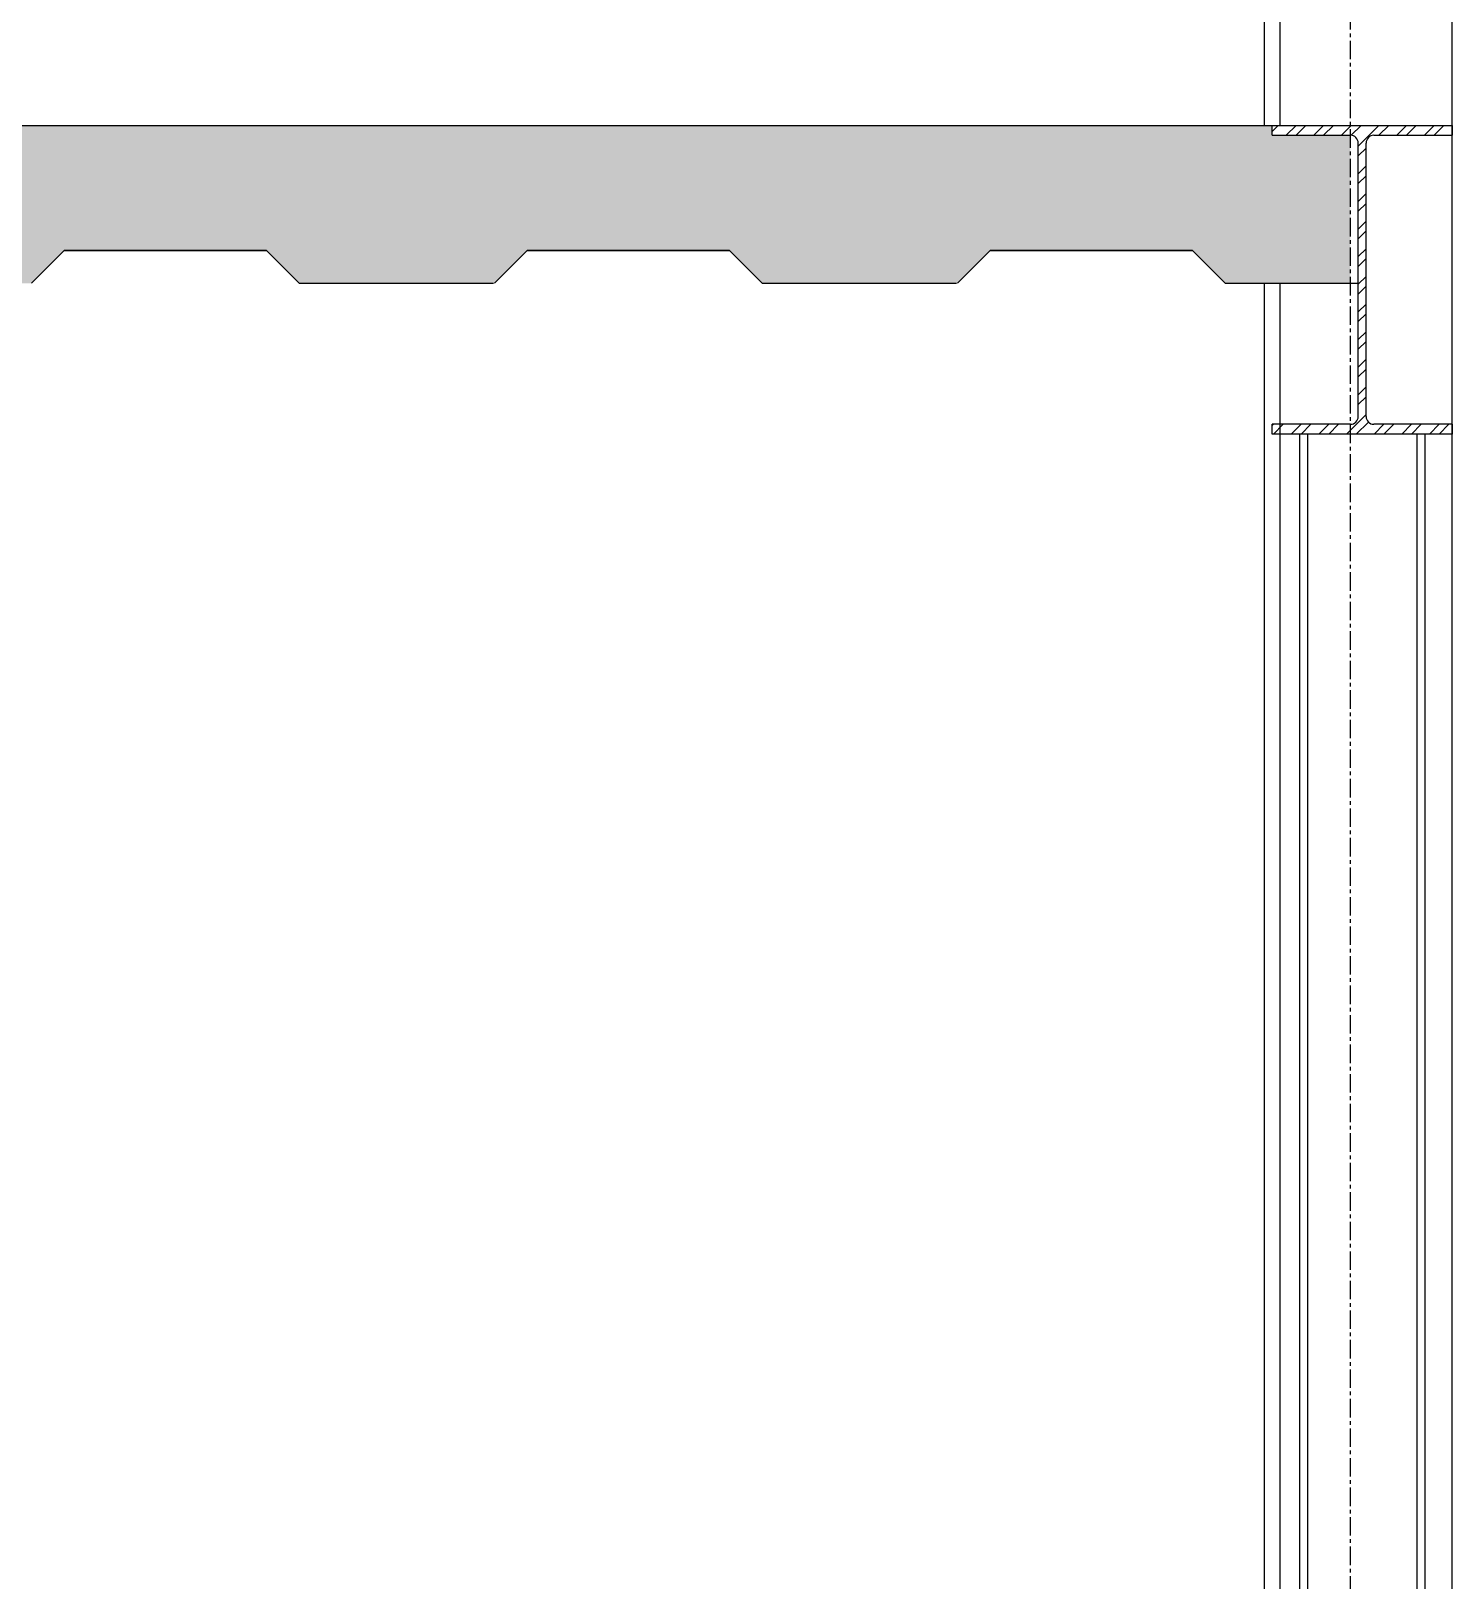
# Model space of a CAD drawing. Header units: millimetres. Extents: x -83614 to 248318, y 36678 to 90681.
# Drawn here: x 231752 to 232907, y 59524 to 60783 of the extents above; entities that cross this region are included whole.
import ezdxf

# ---------------------------------------------------------------- set-up
doc = ezdxf.new("R2010")
doc.units = ezdxf.units.MM
doc.linetypes.add('CENTER', pattern=[2, 1.25, -0.25, 0.25, -0.25])
for name, color, linetype in [('LAYER131A', 131, 'Continuous'), ('LAYER7C', 7, 'CENTER'), ('Struc_Section_Conc', 71, 'Continuous'), ('Struc_Section_Steel', 11, 'Continuous')]:
    doc.layers.add(name, color=color, linetype=linetype)

msp = doc.modelspace()

# ---------------------------------------------------------------- hatches: boundary and pattern name
at = {"layer": 'Struc_Section_Conc', "ltscale": 2}
h = msp.add_hatch(dxfattribs=at)
h.set_pattern_fill('AR-CONC', color=256, scale=5.08, style=0)
h.set_pattern_definition([(50, (197830.258, 63534.68), (36.436817, -3.187808), [3.81, -41.91]), (355, (197830.26, 63534.68), (-7.048568, 38.21136), [3.048, -33.528]), (100.4514, (197833.295, 63534.415), (29.388277, 35.02353), [3.238, -35.61802]), (46.1842, (197830.26, 63544.84), (54.215845, -8.408366), [5.715, -62.865]), (96.6356, (197834.776, 63544.14), (47.480865, 49.48519), [4.857, -53.42702]), (351.1842, (197830.26, 63544.84), (47.48083, 49.485225), [4.572, -50.292]), (21, (197835.338, 63542.3), (30.322878, -20.45304), [3.81, -41.91]), (326, (197835.34, 63542.3), (12.36042, 36.837622), [3.048, -33.528]), (71.4514, (197837.865, 63540.596), (42.68331, 16.38455), [3.238, -35.61802]), (37.5, (197830.258, 63534.68), (0.6177207, 16.911008), [0, -33.1216, 0, -34.036, 0, -33.655]), (7.5, (197830.258, 63534.68), (13.3639325, 20.036115), [0, -19.4056, 0, -32.3596, 0, -12.827]), (327.5, (197818.93, 63534.68), (27.11818, -1.1457875), [0, -12.7, 0, -39.624, 0, -52.578]), (317.5, (197813.85, 63534.68), (29.625857, 5.085333), [0, -16.51, 0, -26.3144, 0, -37.338])])
h.paths.add_polyline_path([(232824.59198, 60698.03282), (232761.09198, 60698.03282), (232761.09198, 60705.97032), (231675.24198, 60705.97032), (231675.24198, 60698.03282), (231611.74198, 60698.03282, 0.4142135624), (231605.39198, 60691.68282), (231605.39198, 60577.81857), (231752.63837, 60577.81857), (231779.19012, 60604.37032), (231943.64034, 60604.37032), (231970.19209, 60577.81857), (232128.87587, 60577.81857), (232155.42762, 60604.37032), (232319.87784, 60604.37032), (232346.42959, 60577.81857), (232505.11337, 60577.81857), (232531.66512, 60604.37032), (232696.11534, 60604.37032), (232722.66709, 60577.81857), (232824.59198, 60577.81857)])
at = {"layer": 'Struc_Section_Steel', "ltscale": 2}
h = msp.add_hatch(dxfattribs=at)
h.set_pattern_fill('STEEL', color=256, scale=127, style=0)
h.set_pattern_definition([(45, (230170.276, 61118.769), (-11.22532, 11.22532), []), (45, (230170.276, 61126.706), (-11.22532, 11.22532), [])])
h.paths.add_polyline_path([(232907.14198, 60698.03282), (232907.14198, 60705.97032), (232761.09198, 60705.97032), (232761.09198, 60698.03282), (232824.59198, 60698.03282, -0.4142135624), (232830.94198, 60691.68282), (232830.94198, 60469.43282, -0.4142135624), (232824.59198, 60463.08282), (232761.09198, 60463.08282), (232761.09198, 60455.14532), (232907.14198, 60455.14532), (232907.14198, 60463.08282), (232843.64198, 60463.08282, -0.4142135624), (232837.29198, 60469.43282), (232837.29198, 60691.68282, -0.4142135624), (232843.64198, 60698.03282)])

# ---------------------------------------------------------------- linework, layer by layer
at = {"layer": 'LAYER131A'}
for p, q in [((232754.74198, 60705.97032), (232754.74198, 66154.27032)), ((232767.44198, 60705.97032), (232767.44198, 66154.27032)), ((232907.14198, 58953.37032), (232907.14198, 66154.27032)), ((232754.74198, 58915.27032), (232754.74198, 60577.81857)), ((232767.44198, 58953.37032), (232767.44198, 60577.81857)), ((232783.31698, 60455.14532), (232783.31698, 58934.32032)), ((232884.91698, 60455.14532), (232884.91698, 58934.32032))]:
    msp.add_line(p, q, dxfattribs=at)
at = {"layer": 'LAYER7C', "ltscale": 12}
msp.add_line((232824.59198, 56679.88319), (232824.59198, 66810.13184), dxfattribs=at)
at = {"layer": 'Struc_Section_Conc', "ltscale": 2}
for p, q in [((231675.24198, 60705.97032), (232761.09198, 60705.97032)), ((231752.63837, 60577.81857), (231779.19012, 60604.37032)), ((231779.19012, 60604.37032), (231943.64034, 60604.37032)), ((231943.64034, 60604.37032), (231779.19012, 60604.37032)), ((231779.19012, 60604.37032), (231943.64034, 60604.37032)), ((231970.19209, 60577.81857), (231943.64034, 60604.37032)), ((232128.87587, 60577.81857), (232155.42762, 60604.37032)), ((232155.42762, 60604.37032), (232319.87784, 60604.37032)), ((232319.87784, 60604.37032), (232155.42762, 60604.37032)), ((232155.42762, 60604.37032), (232319.87784, 60604.37032)), ((232346.42959, 60577.81857), (232319.87784, 60604.37032)), ((232505.11337, 60577.81857), (232531.66512, 60604.37032)), ((232696.11534, 60604.37032), (232531.66512, 60604.37032)), ((232531.66512, 60604.37032), (232696.11534, 60604.37032)), ((232531.66512, 60604.37032), (232696.11534, 60604.37032)), ((232722.66709, 60577.81857), (232696.11534, 60604.37032)), ((231970.19209, 60577.81857), (232128.11523, 60577.81857)), ((232346.42959, 60577.81857), (232504.35273, 60577.81857)), ((232722.66709, 60577.81857), (232830.94198, 60577.81857))]:
    msp.add_line(p, q, dxfattribs=at)
at = {"layer": 'Struc_Section_Steel'}
for p, q in [((232761.09198, 60705.97032), (232907.14198, 60705.97032)), ((232761.09198, 60698.03282), (232761.09198, 60705.97032)), ((232907.14198, 60705.97032), (232907.14198, 60698.03282)), ((232761.09198, 60698.03282), (232824.59198, 60698.03282)), ((232830.94198, 60469.43282), (232830.94198, 60691.68282)), ((232837.29198, 60469.43282), (232837.29198, 60691.68282)), ((232843.64198, 60698.03282), (232907.14198, 60698.03282)), ((232761.09198, 60455.14532), (232761.09198, 60463.08282)), ((232824.59198, 60463.08282), (232761.09198, 60463.08282)), ((232907.14198, 60463.08282), (232843.64198, 60463.08282)), ((232907.14198, 60463.08282), (232907.14198, 60455.14532)), ((232907.14198, 60455.14532), (232761.09198, 60455.14532))]:
    msp.add_line(p, q, dxfattribs=at)
at = {"layer": 'Struc_Section_Steel', "ltscale": 4}
for p, q in [((232789.66698, 60455.14532), (232789.66698, 58934.32032)), ((232878.56698, 60455.14532), (232878.56698, 58934.32032))]:
    msp.add_line(p, q, dxfattribs=at)
at = {"layer": 'Struc_Section_Steel'}
for centre, start, end in [((232824.59198, 60691.68282), 0, 90), ((232843.64198, 60691.68282), 90, 180), ((232824.59198, 60469.43282), 270, 0), ((232843.64198, 60469.43282), 180, 270)]:
    msp.add_arc(centre, 6.35, start, end, dxfattribs=at)

doc.saveas('drawing.dxf')
